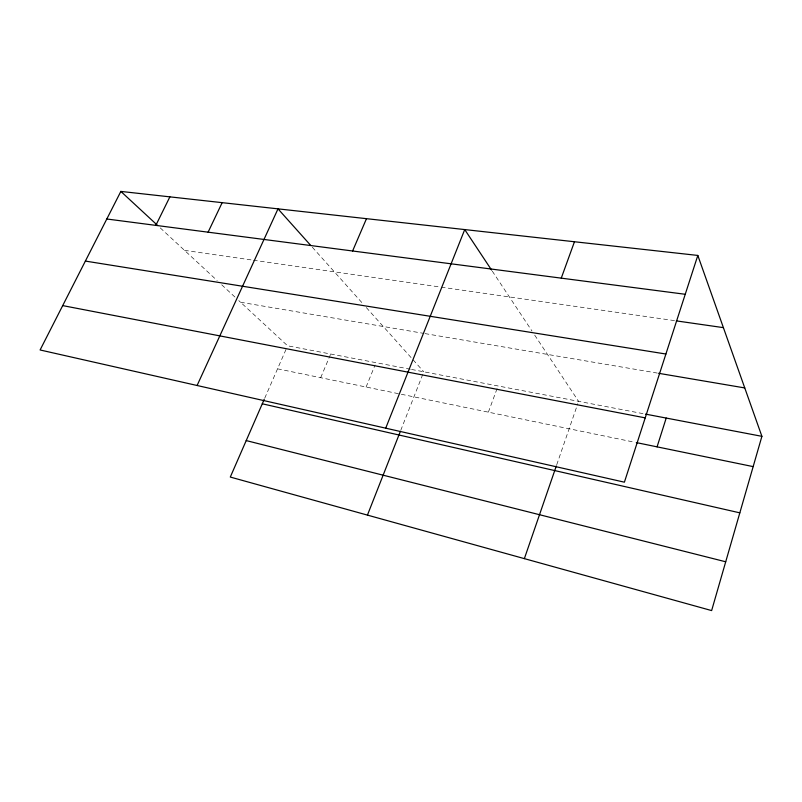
<?xml version="1.0" encoding="UTF-8"?>
<svg xmlns="http://www.w3.org/2000/svg" width="802" height="802" viewBox="0 0 802 802"><rect width="100%" height="100%" fill="white"/><g stroke="black" fill="none" stroke-linecap="round" stroke-linejoin="round"><path stroke-width="0.6" stroke-dasharray="4.01 3.01" d="M556.728 464.769L577.811 403.627M488.368 412.168L498.062 385.962M400.749 430.373L422.895 374.073M366.093 387.025L375.085 364.99M320.69 377.692L330.695 354.023M264.74 398.153L286.645 347.988M184.5 250.344L252.189 260.048M253.402 260.229L440.007 286.986M441.24 287.166L675.124 320.71M240.56 302.244L423.757 333.381M424.98 333.592L657.389 373.09M410.323 369.221L287.597 345.792L238.765 300.58M411.546 369.451L644.307 413.882M277.552 368.82L635.084 442.333M160.24 227.888L217.202 280.61M221.693 284.77L235.166 297.251M312.319 247.206L363.065 303.918M366.293 307.527L423.797 371.787M492.258 271.096L532.007 331.046M534.693 335.116L578.593 401.341"/><path stroke-width="1.2" d="M697.82 255.437L624.397 482.182L40.1 349.973L120.851 191.417L697.82 255.437L761.9 436.328L711.635 610.583L230.294 477.06L264.249 399.276M657.069 446.854L666.211 418.063M524.368 558.633L556.327 465.932M561.26 278.144L574.463 241.753M367.436 515.105L400.298 431.526M385.712 428.178L464.729 229.572L491.576 270.063M352.599 250.986L366.484 218.675M197.091 385.501L278.003 208.851L310.685 245.382M208.099 232.179L222.164 202.655M155.819 225.382L169.884 196.861M106.806 218.996L685.239 294.284M676.357 320.89L723.394 327.637M85.373 261.081L665.901 354.023M658.622 373.301L744.757 387.937M645.53 414.113L761.9 436.328M62.696 305.602L645.219 417.872M636.307 442.584L753.158 466.614M262.284 403.787L739.825 512.849M246.214 440.579L725.71 561.781M120.851 191.417L157.543 225.392"/></g></svg>
